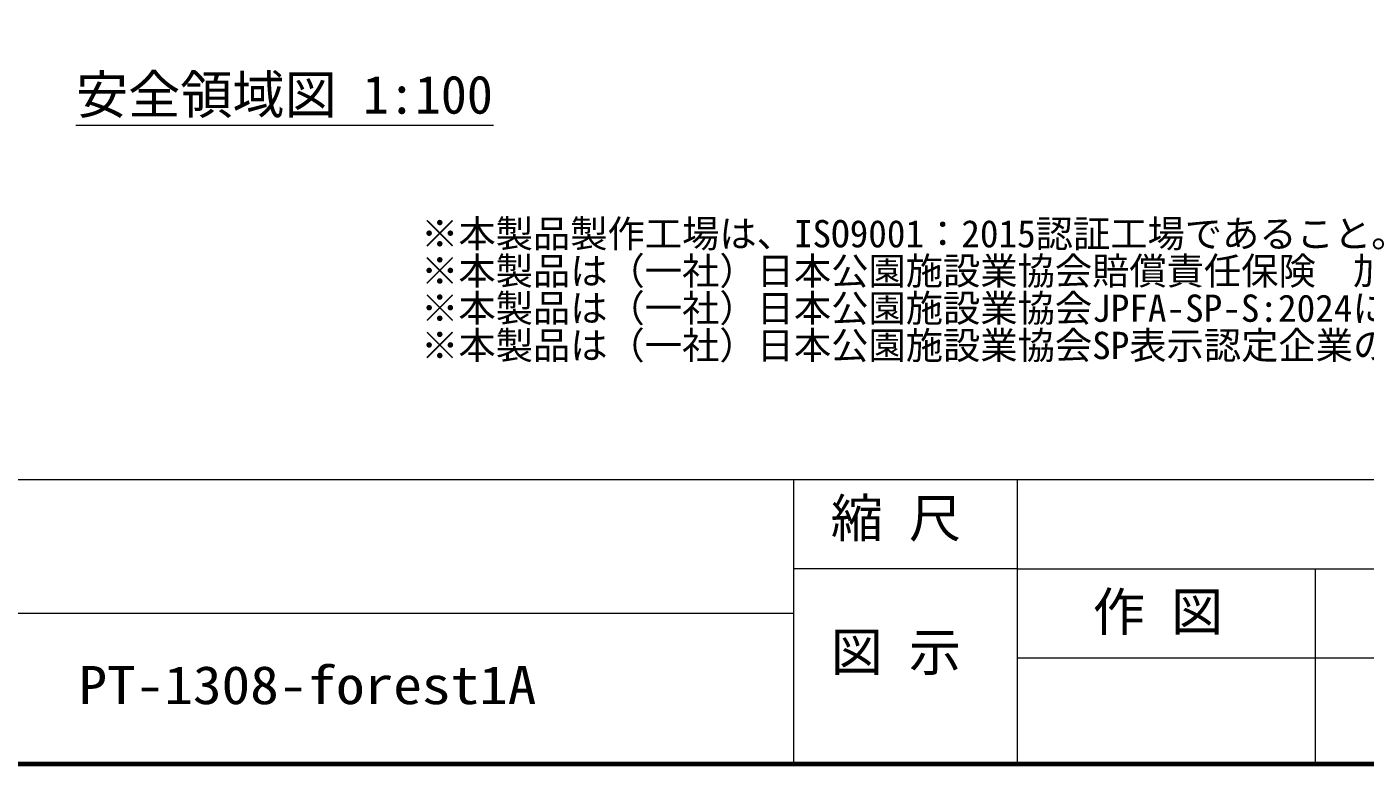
# Model space of a CAD drawing. Units: millimetres, scale not verified, with parts at other scales. Extents: x 600 to 16200, y 600 to 11280.
# Drawn here: x 10702 to 14292, y 600 to 2580 of the extents above; entities that cross this region are included whole.
import ezdxf
from ezdxf.enums import TextEntityAlignment as Align

# ---------------------------------------------------------------- set-up
doc = ezdxf.new("R2010")
doc.units = ezdxf.units.MM
doc.header["$LTSCALE"] = 40
doc.layers.add('D-BGD-TXT', color=7, linetype='Continuous')
doc.layers.add('D-DOC', color=7, linetype='Continuous')
for name, color, linetype, lineweight in [('D-STR-TXT', 7, 'Continuous', 13), ('D-TTL', 7, 'Continuous', 70), ('D-TTL-FRAM', 7, 'Continuous', 13), ('D-TTL-TXT', 7, 'Continuous', 13)]:
    doc.layers.add(name, color=color, linetype=linetype, lineweight=lineweight)
doc.styles.add('ＭＳ ゴシック', font='')
doc.styles.get('ＭＳ ゴシック').set_extended_font_data('MS Gothic')

msp = doc.modelspace()

# ---------------------------------------------------------------- linework, layer by layer
at = {"layer": 'D-STR-TXT'}
msp.add_line((10833.47, 2315.84), (11953.47, 2315.84), dxfattribs=at)
at = {"layer": 'D-TTL'}
msp.add_lwpolyline([(600, 600), (600, 11280), (16200, 11280), (16200, 600)], close=True, dxfattribs=at)
at = {"layer": 'D-TTL-FRAM'}
for p, q in [((600, 1364.88), (16200, 1364.88)), ((12758.45, 1364.88), (12758.45, 600)), ((13358.45, 1364.88), (13358.45, 600)), ((13358.45, 1124.88), (12758.45, 1124.88)), ((13358.45, 1124.88), (15758.45, 1124.88)), ((14158.45, 600), (14158.45, 1124.88)), ((12758.45, 1004.88), (9358.45, 1004.88)), ((15758.45, 884.88), (13358.45, 884.88))]:
    msp.add_line(p, q, dxfattribs=at)

# ---------------------------------------------------------------- texts
at = {"layer": 'D-BGD-TXT', "style": 'ＭＳ ゴシック', "width": 1.1}
msp.add_text('PT-1308-forest1A', height=102.6, dxfattribs=at).set_placement((10840.21, 730.64), align=Align.BOTTOM_LEFT)
at = {"layer": 'D-DOC', "style": 'ＭＳ ゴシック'}
for s, p in [('※本製品製作工場は、ISO9001：2015認証工場であること。', (11759.47, 1965.79)), ('※本製品は（一社）日本公園施設業協会賠償責任保険\u3000加入製品とする。\u3000', (11759.47, 1865.79)), ('※本製品は（一社）日本公園施設業協会JPFA-SP-S:2024に準拠する。', (11759.47, 1765.79)), ('※本製品は（一社）日本公園施設業協会SP表示認定企業の製品とする。', (11759.47, 1665.79))]:
    msp.add_text(s, height=73.31, dxfattribs=at).set_placement(p, align=Align.BOTTOM_LEFT)
at = {"layer": 'D-STR-TXT', "style": 'ＭＳ ゴシック'}
msp.add_text('安全領域図 1:100', height=102.6, dxfattribs=at).set_placement((10833.47, 2315.84), align=Align.BOTTOM_LEFT)
at = {"layer": 'D-TTL-TXT', "style": 'ＭＳ ゴシック'}
for s, p in [('縮 尺', (12858.26, 1178.62)), ('作 図', (13561.23, 927.56)), ('図 示', (12858.26, 819.49))]:
    msp.add_text(s, height=102.6, dxfattribs=at).set_placement(p, align=Align.BOTTOM_LEFT)

doc.saveas('drawing.dxf')
